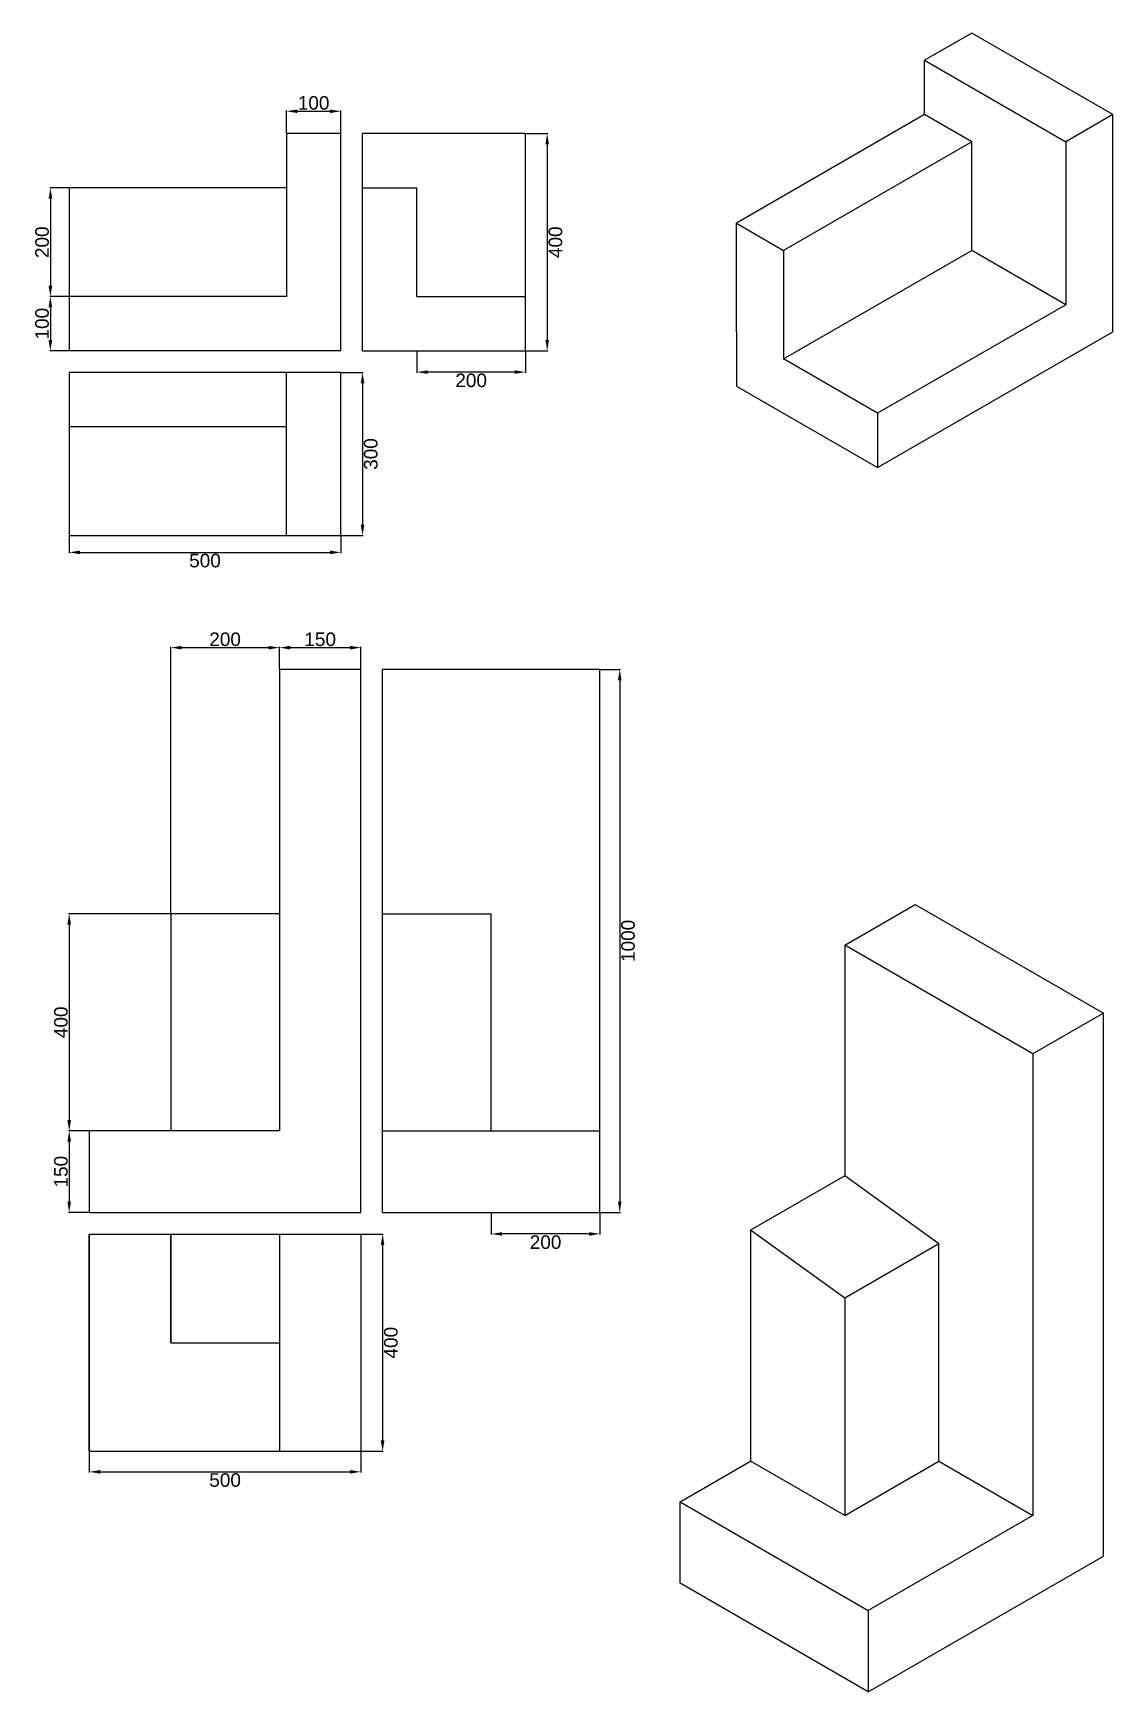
# Model space of a CAD drawing. Header units: millimetres. Extents: x 397 to 2385, y 379 to 3434.
import ezdxf

# ---------------------------------------------------------------- set-up
doc = ezdxf.new("R2010")
doc.units = ezdxf.units.MM
doc.styles.get("Standard").update_dxf_attribs({"font": 'arial.ttf'})
doc.dimstyles.new('Cota1', dxfattribs={"dimtxt": 25, "dimasz": 20, "dimexe": 1.25, "dimexo": 0.625, "dimgap": 2.5, "dimtad": 2, "dimtxsty": 'Standard', "dimcen": 2.5, "dimclrd": 5, "dimclre": 5, "dimclrt": 5, "dimadec": 0, "dimazin": 0, "dimtfac": 1, "dimtmove": 0, "dimatfit": 3, "dimfxl": 1, "dimtfillclr": 5, "dimarcsym": 0})

# ---------------------------------------------------------------- blocks, each defined once
blk = doc.blocks.new('*D4')
at = {"color": 5, "lineweight": -2, "transparency": 16777216}
for p, q in [((499.7, 1412.1), (462.1, 1412.1)), ((463.3, 1392.1), (463.3, 1282.1)), ((499.7, 1262.1), (462.1, 1262.1))]:
    blk.add_line(p, q, dxfattribs=at)
at = {"color": 5, "transparency": 16777216}
for points in [[(460, 1392.1), (466.7, 1392.1), (463.3, 1412.1)], [(460, 1282.1), (466.7, 1282.1), (463.3, 1262.1)]]:
    blk.add_solid(points, dxfattribs=at)
at = {"layer": 'Defpoints', "color": 0, "transparency": 16777216}
for p in [(500.3, 1412.1), (463.3, 1262.1), (500.3, 1262.1)]:
    blk.add_point(p, dxfattribs=at)
at = {"color": 5, "transparency": 16777216, "insert": (448.1, 1337.1), "char_height": 25, "attachment_point": 5, "rotation": 90}
blk.add_mtext('150', dxfattribs=at)
blk = doc.blocks.new('*D10')
at = {"color": 5, "lineweight": -2, "transparency": 16777216}
for p, q in [((462.7, 2948.7), (427.4, 2948.7)), ((428.6, 2928.7), (428.6, 2868.7)), ((462.7, 2848.7), (427.4, 2848.7))]:
    blk.add_line(p, q, dxfattribs=at)
at = {"color": 5, "transparency": 16777216}
for points in [[(425.3, 2928.7), (432, 2928.7), (428.6, 2948.7)], [(425.3, 2868.7), (432, 2868.7), (428.6, 2848.7)]]:
    blk.add_solid(points, dxfattribs=at)
at = {"layer": 'Defpoints', "color": 0, "transparency": 16777216}
for p in [(463.3, 2948.7), (428.6, 2848.7), (463.3, 2848.7)]:
    blk.add_point(p, dxfattribs=at)
at = {"color": 5, "transparency": 16777216, "insert": (413.4, 2898.7), "char_height": 25, "attachment_point": 5, "rotation": 90}
blk.add_mtext('100', dxfattribs=at)
blk = doc.blocks.new('*D11')
at = {"color": 5, "lineweight": -2, "transparency": 16777216}
for p, q in [((462.7, 3148.7), (427.4, 3148.7)), ((428.7, 3128.7), (428.7, 2968.7)), ((462.7, 2948.7), (427.4, 2948.7))]:
    blk.add_line(p, q, dxfattribs=at)
at = {"color": 5, "transparency": 16777216}
for points in [[(425.3, 3128.7), (432, 3128.7), (428.7, 3148.7)], [(425.3, 2968.7), (432, 2968.7), (428.7, 2948.7)]]:
    blk.add_solid(points, dxfattribs=at)
at = {"layer": 'Defpoints', "color": 0, "transparency": 16777216}
for p in [(463.3, 3148.7), (428.7, 2948.7), (463.3, 2948.7)]:
    blk.add_point(p, dxfattribs=at)
at = {"color": 5, "transparency": 16777216, "insert": (413.4, 3048.7), "char_height": 25, "attachment_point": 5, "rotation": 90}
blk.add_mtext('200', dxfattribs=at)
blk = doc.blocks.new('*D19')
at = {"color": 5, "lineweight": -2, "transparency": 16777216}
for p, q in [((1304, 3248.7), (1344.6, 3248.7)), ((1343.3, 3228.7), (1343.3, 2868.7)), ((1304, 2848.7), (1344.6, 2848.7))]:
    blk.add_line(p, q, dxfattribs=at)
at = {"color": 5, "transparency": 16777216}
for points in [[(1340, 3228.7), (1346.7, 3228.7), (1343.3, 3248.7)], [(1340, 2868.7), (1346.7, 2868.7), (1343.3, 2848.7)]]:
    blk.add_solid(points, dxfattribs=at)
at = {"layer": 'Defpoints', "color": 0, "transparency": 16777216}
for p in [(1303.3, 3248.7), (1303.3, 2848.7), (1343.3, 2848.7)]:
    blk.add_point(p, dxfattribs=at)
at = {"color": 5, "transparency": 16777216, "insert": (1358.6, 3048.7), "char_height": 25, "attachment_point": 5, "rotation": 90}
blk.add_mtext('400', dxfattribs=at)
blk = doc.blocks.new('*D20')
at = {"color": 5, "lineweight": -2, "transparency": 16777216}
for p, q in [((863.3, 3249.3), (863.3, 3291.2)), ((883.3, 3289.9), (943.3, 3289.9)), ((963.3, 3249.3), (963.3, 3291.2))]:
    blk.add_line(p, q, dxfattribs=at)
at = {"color": 5, "transparency": 16777216}
for points in [[(883.3, 3293.2), (883.3, 3286.6), (863.3, 3289.9)], [(943.3, 3293.2), (943.3, 3286.6), (963.3, 3289.9)]]:
    blk.add_solid(points, dxfattribs=at)
at = {"layer": 'Defpoints', "color": 0, "transparency": 16777216}
for p in [(963.3, 3289.9), (863.3, 3248.7), (963.3, 3248.7)]:
    blk.add_point(p, dxfattribs=at)
at = {"color": 5, "transparency": 16777216, "insert": (913.3, 3305.2), "char_height": 25, "attachment_point": 5}
blk.add_mtext('100', dxfattribs=at)
blk = doc.blocks.new('*D22')
at = {"color": 5, "lineweight": -2, "transparency": 16777216}
for p, q in [((463.3, 2508.1), (463.3, 2476.3)), ((963.3, 2508.1), (963.3, 2476.3)), ((483.3, 2477.6), (943.3, 2477.6))]:
    blk.add_line(p, q, dxfattribs=at)
at = {"color": 5, "transparency": 16777216}
for points in [[(483.3, 2480.9), (483.3, 2474.2), (463.3, 2477.6)], [(943.3, 2480.9), (943.3, 2474.2), (963.3, 2477.6)]]:
    blk.add_solid(points, dxfattribs=at)
at = {"layer": 'Defpoints', "color": 0, "transparency": 16777216}
for p in [(463.3, 2508.7), (963.3, 2508.7), (963.3, 2477.6)]:
    blk.add_point(p, dxfattribs=at)
at = {"color": 5, "transparency": 16777216, "insert": (713.3, 2462.3), "char_height": 25, "attachment_point": 5}
blk.add_mtext('500', dxfattribs=at)
blk = doc.blocks.new('*D23')
at = {"color": 5, "lineweight": -2, "transparency": 16777216}
for p, q in [((964, 2808.7), (1004.6, 2808.7)), ((1003.3, 2788.7), (1003.3, 2528.7)), ((964, 2508.7), (1004.6, 2508.7))]:
    blk.add_line(p, q, dxfattribs=at)
at = {"color": 5, "transparency": 16777216}
for points in [[(1000, 2788.7), (1006.7, 2788.7), (1003.3, 2808.7)], [(1000, 2528.7), (1006.7, 2528.7), (1003.3, 2508.7)]]:
    blk.add_solid(points, dxfattribs=at)
at = {"layer": 'Defpoints', "color": 0, "transparency": 16777216}
for p in [(963.3, 2808.7), (963.3, 2508.7), (1003.3, 2508.7)]:
    blk.add_point(p, dxfattribs=at)
at = {"color": 5, "transparency": 16777216, "insert": (1018.6, 2658.7), "char_height": 25, "attachment_point": 5, "rotation": 90}
blk.add_mtext('300', dxfattribs=at)
blk = doc.blocks.new('*D24')
at = {"color": 5, "lineweight": -2, "transparency": 16777216}
for p, q in [((1440.9, 2262.1), (1478.2, 2262.1)), ((1476.9, 2242.1), (1476.9, 1282.1)), ((1440.9, 1262.1), (1478.2, 1262.1))]:
    blk.add_line(p, q, dxfattribs=at)
at = {"color": 5, "transparency": 16777216}
for points in [[(1473.6, 2242.1), (1480.2, 2242.1), (1476.9, 2262.1)], [(1473.6, 1282.1), (1480.2, 1282.1), (1476.9, 1262.1)]]:
    blk.add_solid(points, dxfattribs=at)
at = {"layer": 'Defpoints', "color": 0, "transparency": 16777216}
for p in [(1440.3, 2262.1), (1440.3, 1262.1), (1476.9, 1262.1)]:
    blk.add_point(p, dxfattribs=at)
at = {"color": 5, "transparency": 16777216, "insert": (1492.2, 1762.1), "char_height": 25, "attachment_point": 5, "rotation": 90}
blk.add_mtext('1000', dxfattribs=at)
blk = doc.blocks.new('*D25')
at = {"color": 5, "lineweight": -2, "transparency": 16777216}
for p, q in [((850.3, 2262.7), (850.3, 2303.4)), ((870.3, 2302.1), (980.3, 2302.1)), ((1000.3, 2262.7), (1000.3, 2303.4))]:
    blk.add_line(p, q, dxfattribs=at)
at = {"color": 5, "transparency": 16777216}
for points in [[(870.3, 2305.4), (870.3, 2298.8), (850.3, 2302.1)], [(980.3, 2305.4), (980.3, 2298.8), (1000.3, 2302.1)]]:
    blk.add_solid(points, dxfattribs=at)
at = {"layer": 'Defpoints', "color": 0, "transparency": 16777216}
for p in [(1000.3, 2302.1), (850.3, 2262.1), (1000.3, 2262.1)]:
    blk.add_point(p, dxfattribs=at)
at = {"color": 5, "transparency": 16777216, "insert": (925.3, 2317.4), "char_height": 25, "attachment_point": 5}
blk.add_mtext('150', dxfattribs=at)
blk = doc.blocks.new('*D26')
at = {"color": 5, "lineweight": -2, "transparency": 16777216}
for p, q in [((650.3, 1812.7), (650.3, 2303.4)), ((670.3, 2302.1), (830.3, 2302.1)), ((850.3, 2262.7), (850.3, 2303.4))]:
    blk.add_line(p, q, dxfattribs=at)
at = {"color": 5, "transparency": 16777216}
for points in [[(670.3, 2305.4), (670.3, 2298.8), (650.3, 2302.1)], [(830.3, 2305.4), (830.3, 2298.8), (850.3, 2302.1)]]:
    blk.add_solid(points, dxfattribs=at)
at = {"layer": 'Defpoints', "color": 0, "transparency": 16777216}
for p in [(850.3, 2302.1), (850.3, 2262.1), (650.3, 1812.1)]:
    blk.add_point(p, dxfattribs=at)
at = {"color": 5, "transparency": 16777216, "insert": (750.3, 2317.4), "char_height": 25, "attachment_point": 5}
blk.add_mtext('200', dxfattribs=at)
blk = doc.blocks.new('*D27')
at = {"color": 5, "lineweight": -2, "transparency": 16777216}
for p, q in [((649.7, 1812.1), (462.1, 1812.1)), ((463.3, 1792.1), (463.3, 1432.1)), ((499.7, 1412.1), (462.1, 1412.1))]:
    blk.add_line(p, q, dxfattribs=at)
at = {"color": 5, "transparency": 16777216}
for points in [[(460, 1792.1), (466.7, 1792.1), (463.3, 1812.1)], [(460, 1432.1), (466.7, 1432.1), (463.3, 1412.1)]]:
    blk.add_solid(points, dxfattribs=at)
at = {"layer": 'Defpoints', "color": 0, "transparency": 16777216}
for p in [(650.3, 1812.1), (463.3, 1412.1), (500.3, 1412.1)]:
    blk.add_point(p, dxfattribs=at)
at = {"color": 5, "transparency": 16777216, "insert": (448.1, 1612.1), "char_height": 25, "attachment_point": 5, "rotation": 90}
blk.add_mtext('400', dxfattribs=at)
blk = doc.blocks.new('*D28')
at = {"color": 5, "lineweight": -2, "transparency": 16777216}
for p, q in [((1000.9, 1222.1), (1041.6, 1222.1)), ((1040.3, 1202.1), (1040.3, 842.1)), ((1000.9, 822.1), (1041.6, 822.1))]:
    blk.add_line(p, q, dxfattribs=at)
at = {"color": 5, "transparency": 16777216}
for points in [[(1037, 1202.1), (1043.6, 1202.1), (1040.3, 1222.1)], [(1037, 842.1), (1043.6, 842.1), (1040.3, 822.1)]]:
    blk.add_solid(points, dxfattribs=at)
at = {"layer": 'Defpoints', "color": 0, "transparency": 16777216}
for p in [(1000.3, 1222.1), (1000.3, 822.1), (1040.3, 822.1)]:
    blk.add_point(p, dxfattribs=at)
at = {"color": 5, "transparency": 16777216, "insert": (1055.6, 1022.1), "char_height": 25, "attachment_point": 5, "rotation": 90}
blk.add_mtext('400', dxfattribs=at)
blk = doc.blocks.new('*D30')
at = {"color": 5, "lineweight": -2, "transparency": 16777216}
for p, q in [((500.3, 821.5), (500.3, 783)), ((1000.3, 821.5), (1000.3, 783)), ((520.3, 784.3), (980.3, 784.3))]:
    blk.add_line(p, q, dxfattribs=at)
at = {"color": 5, "transparency": 16777216}
for points in [[(520.3, 787.6), (520.3, 781), (500.3, 784.3)], [(980.3, 787.6), (980.3, 781), (1000.3, 784.3)]]:
    blk.add_solid(points, dxfattribs=at)
at = {"layer": 'Defpoints', "color": 0, "transparency": 16777216}
for p in [(500.3, 822.1), (1000.3, 822.1), (1000.3, 784.3)]:
    blk.add_point(p, dxfattribs=at)
at = {"color": 5, "transparency": 16777216, "insert": (750.3, 769), "char_height": 25, "attachment_point": 5}
blk.add_mtext('500', dxfattribs=at)
blk = doc.blocks.new('*D31')
at = {"color": 5, "lineweight": -2, "transparency": 16777216}
for p, q in [((1240.3, 1261.5), (1240.3, 1221.2)), ((1440.3, 1261.5), (1440.3, 1221.2)), ((1420.3, 1222.4), (1260.3, 1222.4))]:
    blk.add_line(p, q, dxfattribs=at)
at = {"color": 5, "transparency": 16777216}
for points in [[(1260.3, 1225.7), (1260.3, 1219.1), (1240.3, 1222.4)], [(1420.3, 1225.7), (1420.3, 1219.1), (1440.3, 1222.4)]]:
    blk.add_solid(points, dxfattribs=at)
at = {"layer": 'Defpoints', "color": 0, "transparency": 16777216}
for p in [(1240.3, 1262.1), (1440.3, 1262.1), (1240.3, 1222.4)]:
    blk.add_point(p, dxfattribs=at)
at = {"color": 5, "transparency": 16777216, "insert": (1340.3, 1207.1), "char_height": 25, "attachment_point": 5}
blk.add_mtext('200', dxfattribs=at)
blk = doc.blocks.new('*D33')
at = {"color": 5, "lineweight": -2, "transparency": 16777216}
for p, q in [((1103.3, 2848.1), (1103.3, 2808.3)), ((1303.3, 2848.1), (1303.3, 2808.3)), ((1283.3, 2809.5), (1123.3, 2809.5))]:
    blk.add_line(p, q, dxfattribs=at)
at = {"color": 5, "transparency": 16777216}
for points in [[(1123.3, 2812.8), (1123.3, 2806.2), (1103.3, 2809.5)], [(1283.3, 2812.8), (1283.3, 2806.2), (1303.3, 2809.5)]]:
    blk.add_solid(points, dxfattribs=at)
at = {"layer": 'Defpoints', "color": 0, "transparency": 16777216}
for p in [(1103.3, 2848.7), (1303.3, 2848.7), (1103.3, 2809.5)]:
    blk.add_point(p, dxfattribs=at)
at = {"color": 5, "transparency": 16777216, "insert": (1203.3, 2794.2), "char_height": 25, "attachment_point": 5}
blk.add_mtext('200', dxfattribs=at)

msp = doc.modelspace()

# ---------------------------------------------------------------- linework, layer by layer
for p, q in [((2124.888, 3433.707), (2038.285, 3383.707)), ((2384.695, 3283.707), (2124.888, 3433.707)), ((2038.285, 3383.707), (2298.093, 3233.707)), ((2038.285, 3283.707), (2038.285, 3383.707)), ((2038.285, 3283.707), (1691.875, 3083.707)), ((2124.888, 3233.707), (2038.285, 3283.707)), ((2384.695, 3283.707), (2298.093, 3233.707)), ((2384.695, 2883.707), (2384.695, 3283.707)), ((963.339, 3248.691), (863.339, 3248.691)), ((863.339, 3248.691), (863.339, 3148.691)), ((963.339, 2848.691), (963.339, 3248.691)), ((1003.339, 2848.691), (1003.339, 3248.691)), ((1303.339, 3248.691), (1003.339, 3248.691)), ((1303.339, 2848.691), (1303.339, 3248.691)), ((2124.888, 3233.707), (1778.477, 3033.707)), ((2124.888, 3033.707), (2124.888, 3233.707)), ((2298.093, 3233.707), (2298.093, 2933.707)), ((863.339, 3148.691), (463.339, 3148.691)), ((463.339, 3148.691), (463.339, 2848.691)), ((863.339, 3148.691), (863.339, 2948.691)), ((1003.339, 3148.691), (1103.339, 3148.691)), ((1103.339, 2948.691), (1103.339, 3148.691)), ((1691.875, 2883.707), (1691.875, 3083.707)), ((1691.875, 3083.707), (1778.477, 3033.707)), ((1778.477, 3033.707), (1778.477, 2833.707)), ((1778.477, 2833.707), (2124.888, 3033.707)), ((2298.093, 2933.707), (2124.888, 3033.707)), ((863.339, 2948.691), (463.339, 2948.691)), ((1103.339, 2948.691), (1303.339, 2948.691)), ((2298.093, 2933.707), (1951.683, 2733.707)), ((1691.875, 2883.707), (1691.875, 2783.707)), ((1951.683, 2633.707), (2384.695, 2883.707)), ((963.339, 2848.691), (463.339, 2848.691)), ((1003.339, 2848.691), (1303.339, 2848.691)), ((1951.683, 2733.707), (1778.477, 2833.707)), ((963.339, 2808.691), (463.339, 2808.691)), ((463.339, 2808.691), (463.339, 2508.691)), ((863.339, 2508.691), (863.339, 2808.691)), ((963.339, 2508.691), (963.339, 2808.691)), ((1691.875, 2783.707), (1951.683, 2633.707)), ((1951.683, 2733.707), (1951.683, 2633.707)), ((863.339, 2708.691), (463.339, 2708.691)), ((463.339, 2508.691), (963.339, 2508.691)), ((1000.309, 2262.109), (850.309, 2262.109)), ((850.309, 2262.109), (850.309, 1412.109)), ((1000.309, 1262.109), (1000.309, 2262.109)), ((1040.309, 1262.109), (1040.309, 2262.109)), ((1440.309, 2262.109), (1040.309, 2262.109)), ((1440.309, 1262.109), (1440.309, 2262.109)), ((650.309, 1812.109), (650.309, 1412.109)), ((850.309, 1812.109), (650.309, 1812.109)), ((1040.309, 1812.109), (1240.309, 1812.109)), ((1240.309, 1412.109), (1240.309, 1812.109)), ((1891.131, 1754.149), (2021.035, 1829.149)), ((2021.035, 1829.149), (2367.445, 1629.149)), ((2237.542, 1554.149), (1891.131, 1754.149)), ((1891.131, 1754.149), (1891.131, 1329.149)), ((2367.445, 1629.149), (2237.542, 1554.149)), ((2367.445, 629.149), (2367.445, 1629.149)), ((2237.542, 1554.149), (2237.542, 704.149)), ((850.309, 1412.109), (500.309, 1412.109)), ((500.309, 1412.109), (500.309, 1262.109)), ((1040.309, 1412.109), (1240.309, 1412.109)), ((1240.309, 1412.109), (1440.309, 1412.109)), ((1891.131, 1329.149), (1717.926, 1229.149)), ((2064.336, 1204.149), (1891.131, 1329.149)), ((500.309, 1262.109), (1000.309, 1262.109)), ((1040.309, 1262.109), (1440.309, 1262.109)), ((500.309, 1222.109), (1000.309, 1222.109)), ((500.309, 1222.109), (500.309, 822.109)), ((500.309, 822.109), (500.309, 1222.109)), ((650.309, 1222.109), (650.309, 1022.109)), ((650.309, 1022.109), (650.309, 1222.109)), ((850.309, 1222.109), (850.309, 822.109)), ((1000.309, 1222.109), (1000.309, 822.109)), ((1717.926, 1229.149), (1717.926, 804.149)), ((1891.131, 1104.149), (1717.926, 1229.149)), ((2064.336, 1204.149), (1891.131, 1104.149)), ((2064.336, 804.149), (2064.336, 1204.149)), ((1891.131, 1104.149), (1891.131, 704.149)), ((1891.131, 1104.149), (1891.131, 904.149)), ((650.309, 1022.109), (850.309, 1022.109)), ((500.309, 822.109), (1000.309, 822.109)), ((1588.022, 729.149), (1717.926, 804.149)), ((1891.131, 704.149), (1717.926, 804.149)), ((1891.131, 704.149), (2064.336, 804.149)), ((2064.336, 804.149), (2237.542, 704.149)), ((1588.022, 579.149), (1588.022, 729.149)), ((1588.022, 729.149), (1934.433, 529.149)), ((2237.542, 704.149), (1934.433, 529.149)), ((1934.433, 379.149), (2367.445, 629.149)), ((1934.433, 379.149), (1588.022, 579.149)), ((1934.433, 529.149), (1934.433, 529.149)), ((1934.433, 529.149), (1934.433, 379.149))]:
    msp.add_line(p, q)

# ---------------------------------------------------------------- dimensions: what is measured, and where the dimension line sits
for base, p1, p2, picture, middle in [((963.339, 3289.907), (863.339, 3248.691), (963.339, 3248.691), '*D20', (913.339, 3305.171)), ((1103.339, 2809.503), (1303.339, 2848.691), (1103.339, 2848.691), '*D33', (1203.339, 2794.239)), ((963.339, 2477.58), (463.339, 2508.691), (963.339, 2508.691), '*D22', (713.339, 2462.316)), ((850.309, 2302.109), (650.309, 1812.109), (850.309, 2262.109), '*D26', (750.309, 2317.373)), ((1000.309, 2302.109), (850.309, 2262.109), (1000.309, 2262.109), '*D25', (925.309, 2317.373)), ((1240.309, 1222.406), (1440.309, 1262.109), (1240.309, 1262.109), '*D31', (1340.309, 1207.142)), ((1000.309, 784.288), (500.309, 822.109), (1000.309, 822.109), '*D30', (750.309, 769.023))]:
    dim = msp.add_linear_dim(base=base, p1=p1, p2=p2, dimstyle='Cota1')
    dim.commit()
    dim.dimension.update_dxf_attribs({"geometry": picture, "text_midpoint": middle})
for base, p1, p2, picture, middle in [((1343.339, 2848.691), (1303.339, 3248.691), (1303.339, 2848.691), '*D19', (1358.604, 3048.691)), ((428.666, 2948.691), (463.339, 3148.691), (463.339, 2948.691), '*D11', (413.402, 3048.691)), ((428.638, 2848.691), (463.339, 2948.691), (463.339, 2848.691), '*D10', (413.373, 2898.691)), ((1003.339, 2508.691), (963.339, 2808.691), (963.339, 2508.691), '*D23', (1018.612, 2658.691)), ((1476.903, 1262.109), (1440.309, 2262.109), (1440.309, 1262.109), '*D24', (1492.167, 1762.109)), ((463.339, 1412.109), (650.309, 1812.109), (500.309, 1412.109), '*D27', (448.075, 1612.109)), ((463.339, 1262.109), (500.309, 1412.109), (500.309, 1262.109), '*D4', (448.075, 1337.109)), ((1040.309, 822.109), (1000.309, 1222.109), (1000.309, 822.109), '*D28', (1055.573, 1022.109))]:
    dim = msp.add_linear_dim(base=base, p1=p1, p2=p2, angle=90, dimstyle='Cota1')
    dim.commit()
    dim.dimension.update_dxf_attribs({"geometry": picture, "text_midpoint": middle})

doc.saveas('drawing.dxf')
